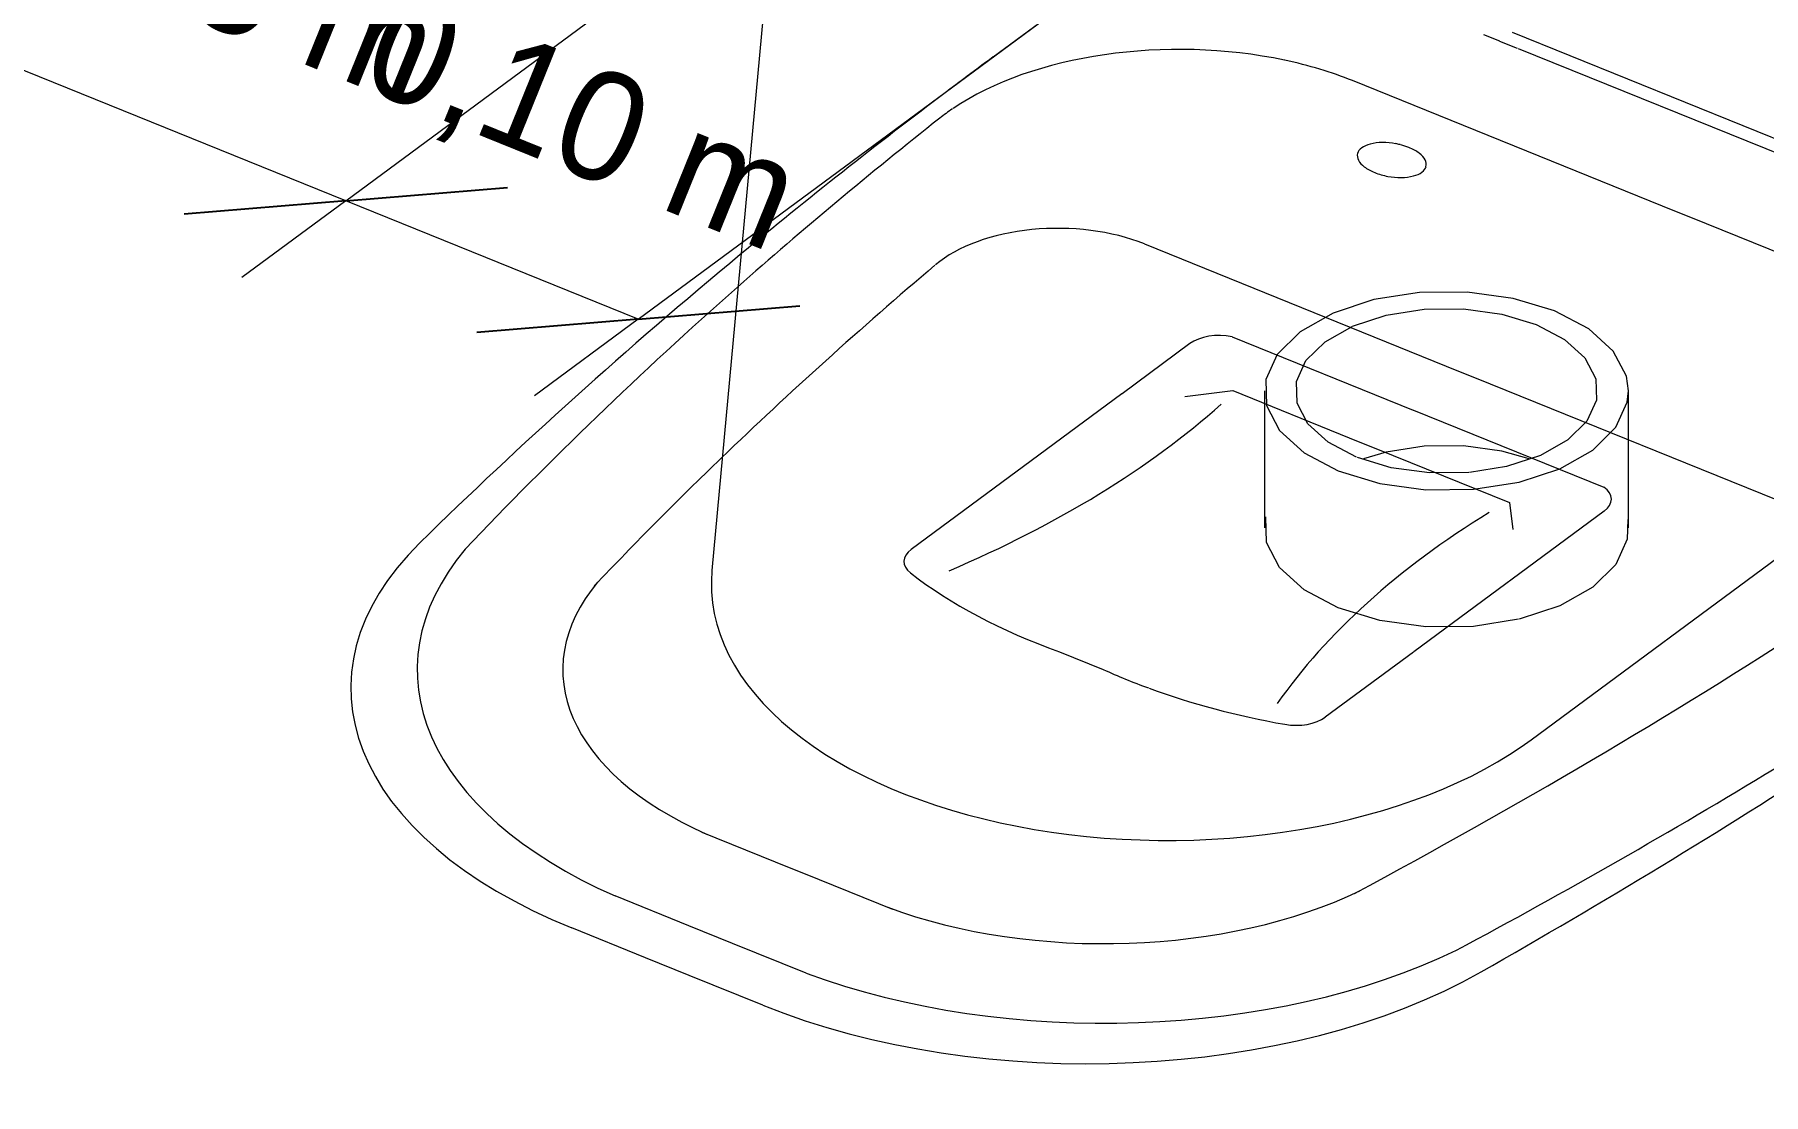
# Model space of a CAD drawing. Header units: metres. Extents: x 15 to 69.3, y -12.4 to 16.4.
# Drawn here: x 53.9914 to 54.4666, y 11.8688 to 12.1601 of the extents above; entities that cross this region are included whole.
import ezdxf

# ---------------------------------------------------------------- set-up
doc = ezdxf.new("R2010")
doc.units = ezdxf.units.M
doc.layers.add('1095_ARQ_BASE_dwg', color=7, linetype='Continuous', lineweight=5, true_color=0x767676)
for name, color, linetype, lineweight in [('A-ANNO-DIMS', 7, 'Continuous', 5), ('A-ANNO-DIMS-20', 7, 'Continuous', 5), ('A-WALL', 7, 'Continuous', 9), ('LAYOUT-WC_COZINHA', 7, 'Continuous', 5), ('P-PIPE', 7, 'Continuous', 5), ('P-SANR-FIXT', 7, 'Continuous', 5)]:
    doc.layers.add(name, color=color, linetype=linetype, lineweight=lineweight)
doc.styles.add('Century Gothic_1', font='GOTHIC.TTF', dxfattribs={"height": 0.03})
doc.dimstyles.new('Setores_1_5', dxfattribs={"dimscale": 0.3048, "dimtxt": 0.031325, "dimasz": 0.208333, "dimexe": 0.15748, "dimexo": 0.098425, "dimgap": 0.114829, "dimtad": 1, "dimrnd": 0.01, "dimzin": 0, "dimdsep": 46, "dimtxsty": 'Century Gothic_1', "dimblk1": 'OBLIQUE', "dimblk2": 'OBLIQUE', "dimsah": 1, "dimcen": 0.09, "dimazin": 0, "dimtfac": 1, "dimtdec": 4, "dimtix": 1, "dimtmove": 0, "dimatfit": 3, "dimfxl": 1, "dimtvp": 1, "dimtolj": 1, "dimtzin": 0, "dimarcsym": 2})

# ---------------------------------------------------------------- blocks, each defined once
blk = doc.blocks.new('UT_Bacia com caixa acoplada - UT_Bacia com caixa acoplada-3248018-3D_DT_01')
at = {"layer": 'P-SANR-FIXT'}
for p, q in [((0.36222, 12.17679), (0.34707, 12.01283)), ((0.57222, 11.96628), (0.81329, 12.14442))]:
    blk.add_line(p, q, dxfattribs=at)
blk.add_polyline3d([(0.34707, 12.01283, 0), (0.34691, 12.00987, 0), (0.34696, 12.00692, 0), (0.34723, 12.00396, 0), (0.34771, 12.00102, 0), (0.3484, 11.9981, 0), (0.34931, 11.99522, 0), (0.35042, 11.99236, 0), (0.35173, 11.98955, 0), (0.35324, 11.98678, 0), (0.35494, 11.98406, 0), (0.35683, 11.9814, 0), (0.3589, 11.97879, 0), (0.36114, 11.97624, 0), (0.36357, 11.97376, 0), (0.36615, 11.97134, 0), (0.36891, 11.96898, 0), (0.37182, 11.9667, 0), (0.37489, 11.9645, 0), (0.3781, 11.96236, 0), (0.38146, 11.96031, 0), (0.38496, 11.95833, 0), (0.38859, 11.95644, 0), (0.39235, 11.95463, 0), (0.39623, 11.95291, 0), (0.40023, 11.95128, 0), (0.40434, 11.94974, 0), (0.40855, 11.94829, 0), (0.41286, 11.94694, 0), (0.41726, 11.94568, 0), (0.42175, 11.94452, 0), (0.42631, 11.94347, 0), (0.43094, 11.94251, 0), (0.43564, 11.94165, 0), (0.44039, 11.9409, 0), (0.44519, 11.94026, 0), (0.45004, 11.93972, 0), (0.45491, 11.93928, 0), (0.45982, 11.93896, 0), (0.46474, 11.93874, 0), (0.46968, 11.93863, 0), (0.47462, 11.93862, 0), (0.47955, 11.93873, 0), (0.48448, 11.93894, 0), (0.48938, 11.93926, 0), (0.49426, 11.93969, 0), (0.49911, 11.94022, 0), (0.50391, 11.94086, 0), (0.50867, 11.9416, 0), (0.51337, 11.94245, 0), (0.518, 11.9434, 0), (0.52257, 11.94445, 0), (0.52706, 11.94561, 0), (0.53147, 11.94686, 0), (0.53578, 11.9482, 0), (0.54, 11.94965, 0), (0.54412, 11.95118, 0), (0.54812, 11.95281, 0), (0.55201, 11.95452, 0), (0.55578, 11.95632, 0), (0.55942, 11.95821, 0), (0.56293, 11.96018, 0), (0.5663, 11.96223, 0), (0.56952, 11.96436, 0), (0.57222, 11.96628, 0)], dxfattribs=at)
blk = doc.blocks.new('AN_ESG_Anel de vedação para VS - ESG_Anel de vedação para VS-3247885-3D_DT_01')
at = {"layer": 'P-PIPE', "color": 8, "true_color": 0x808080}
for p, q in [((0.51558, 12.07567), (0.52305, 12.07991)), ((0.58998, 12.06553), (0.59017, 12.05961)), ((0.49894, 12.06218), (0.49894, 12.04269)), ((0.59894, 12.04269), (0.59894, 12.06218)), ((0.50308, 12.05127), (0.50981, 12.04516)), ((0.50981, 12.04516), (0.5192, 12.0402)), ((0.55507, 12.03974), (0.54424, 12.03963))]:
    blk.add_line(p, q, dxfattribs=at)
at = {"layer": 'P-PIPE', "color": 254, "true_color": 0xcccccc}
for p, q in [((0.49894, 12.04269), (0.49894, 12.0245)), ((0.53235, 12.0453), (0.52614, 12.04346)), ((0.59894, 12.0245), (0.59894, 12.04269)), ((0.59546, 12.01448), (0.58913, 12.00824))]:
    blk.add_line(p, q, dxfattribs=at)
at = {"layer": 'P-PIPE', "color": 8, "true_color": 0x808080}
for points in [[(0.54155, 12.08921, 0), (0.529, 12.08725, 0), (0.51781, 12.08357, 0), (0.50874, 12.07844, 0)], [(0.59893, 12.06217, 0), (0.59839, 12.06622, 0), (0.59479, 12.07308, 0), (0.58807, 12.0792, 0), (0.57868, 12.08415, 0), (0.56726, 12.08761, 0), (0.5546, 12.08934, 0), (0.54155, 12.08921, 0)], [(0.5231, 12.07993, 0), (0.53239, 12.08299, 0), (0.5428, 12.08462, 0), (0.55363, 12.08472, 0), (0.56415, 12.08329, 0), (0.57362, 12.08042, 0), (0.58141, 12.0763, 0), (0.58699, 12.07122, 0), (0.58998, 12.06553, 0)], [(0.50874, 12.07844, 0), (0.50242, 12.0722, 0), (0.49926, 12.06527, 0), (0.49949, 12.05814, 0), (0.50308, 12.05127, 0)], [(0.52425, 12.04394, 0), (0.51646, 12.04805, 0), (0.51088, 12.05313, 0), (0.50789, 12.05882, 0), (0.5077, 12.06474, 0), (0.51032, 12.07049, 0), (0.51558, 12.07567, 0)], [(0.58913, 12.04592, 0), (0.59546, 12.05216, 0), (0.59862, 12.05908, 0), (0.59893, 12.06217, 0)], [(0.59017, 12.05961, 0), (0.58755, 12.05386, 0), (0.5823, 12.04868, 0)], [(0.5192, 12.0402, 0), (0.53061, 12.03674, 0), (0.54328, 12.03501, 0), (0.55633, 12.03514, 0), (0.56888, 12.03711, 0), (0.58006, 12.04078, 0), (0.58913, 12.04592, 0)], [(0.5823, 12.04868, 0), (0.57477, 12.04442, 0), (0.56549, 12.04137, 0), (0.55525, 12.03975, 0)], [(0.54424, 12.03963, 0), (0.53373, 12.04106, 0), (0.52446, 12.04385, 0)]]:
    blk.add_polyline3d(points, dxfattribs=at)
at = {"layer": 'P-PIPE', "color": 254, "true_color": 0xcccccc}
for points in [[(0.57169, 12.04347, 0), (0.56415, 12.04561, 0), (0.55363, 12.04704, 0), (0.5428, 12.04694, 0), (0.53239, 12.04531, 0)], [(0.56871, 11.99939, 0), (0.55633, 11.99746, 0), (0.54328, 11.99734, 0), (0.53061, 11.99906, 0), (0.5192, 12.00252, 0), (0.50981, 12.00748, 0), (0.50308, 12.0136, 0), (0.49949, 12.02046, 0), (0.49926, 12.02759, 0)], [(0.59875, 12.02686, 0), (0.59862, 12.0214, 0), (0.59546, 12.01448, 0)], [(0.58913, 12.00824, 0), (0.58006, 12.0031, 0), (0.56888, 11.99943, 0)]]:
    blk.add_polyline3d(points, dxfattribs=at)
blk = doc.blocks.new('1095_ARQ_BASE_dwg_A$C0A671FCF-3610871-3D_DT_01')
at = {"layer": 'LAYOUT-WC_COZINHA', "color": 254, "true_color": 0xd4d4d4}
for p, q in [((0.42434, 12.15395), (0.48966, 12.20222)), ((0.56363, 12.15826), (0.55917, 12.16006)), ((0.56849, 12.15629), (0.56365, 12.15825)), ((0.73608, 12.08849), (0.56871, 12.1562)), ((0.47845, 12.07518), (0.45979, 12.0614)), ((0.49002, 12.07705), (0.5398, 12.05691)), ((0.45972, 12.06134), (0.40179, 12.01854)), ((0.53988, 12.05688), (0.59218, 12.03572)), ((0.5923, 12.02913), (0.53999, 11.99047)), ((0.44257, 11.99047), (0.45463, 11.98559)), ((0.53988, 11.99039), (0.51564, 11.97248))]:
    blk.add_line(p, q, dxfattribs=at)
for points in [[(0.70564, 12.0736, 0), (0.62039, 12.10809, 0), (0.60834, 12.11296, 0), (0.52309, 12.14745, 0)], [(0.46592, 12.10256, 0), (0.54886, 12.06901, 0), (0.56091, 12.06413, 0), (0.64385, 12.03058, 0)], [(0.477, 12.0606, 0), (0.49022, 12.06226, 0), (0.5222, 12.04931, 0), (0.53426, 12.04444, 0), (0.56625, 12.0315, 0), (0.56721, 12.0241, 0)]]:
    blk.add_polyline3d(points, dxfattribs=at)
at = {"layer": 'LAYOUT-WC_COZINHA', "color": 253, "true_color": 0xaaaaaa}
for points in [[(0.34427, 11.94093, 0), (0.36447, 11.93276, 0), (0.37652, 11.92788, 0), (0.39672, 11.91971, 0)], [(0.37293, 11.90213, 0), (0.35273, 11.9103, 0), (0.34067, 11.91518, 0), (0.32048, 11.92335, 0)], [(0.36103, 11.89334, 0), (0.34084, 11.90151, 0), (0.32878, 11.90639, 0), (0.30858, 11.91455, 0)]]:
    blk.add_polyline3d(points, dxfattribs=at)
at = {"layer": 'LAYOUT-WC_COZINHA', "color": 254, "true_color": 0xd4d4d4}
for centre, major_axis, start_param, end_param in [((0.47551, 12.11229), (0.08, 0), 1.200971, 2.460504), ((2.24807, 11.41613), (2.26869, 0), 2.504569, 2.51065), ((0.47551, 12.11229), (0.08, 0), 0.933773, 1.199862), ((2.24807, 11.41613), (2.26869, 0), 2.510763, 2.513702), ((2.24807, 11.41613), (2.26869, 0), 2.513866, 2.55801), ((2.06845, 11.51048), (2.01622, 0), 2.536958, 2.587294), ((0.47551, 12.11229), (0.08, 0), 2.463708, 2.536958), ((0.53281, 12.12683), (0.00838, 0), 3.001596, 3.423217), ((0.53052, 12.127), (0.00607, 0), 2.504569, 3.001596), ((0.53052, 12.127), (0.00607, 0), 2.007543, 2.504569), ((0.5315, 12.12586), (0.00838, 0), 1.585922, 2.007543), ((0.53153, 12.12466), (0.01056, 0), 1.240111, 1.585922), ((0.5306, 12.12318), (0.01343, 0), 1.141584, 1.240111), ((0.5306, 12.12318), (0.01343, 0), 0.933773, 1.125638), ((0.5306, 12.12318), (0.01343, 0), 0.627436, 0.933773), ((0.53292, 12.1241), (0.01056, 0), 0.281624, 0.627436), ((0.53491, 12.12716), (0.01056, 0), 3.423217, 3.769028), ((0.53723, 12.12808), (0.01343, 0), 3.769028, 4.075366), ((0.53723, 12.12808), (0.01343, 0), 4.075366, 4.381703), ((0.53731, 12.12425), (0.00607, 0), 5.149136, 5.646162), ((0.53731, 12.12425), (0.00607, 0), 5.646162, 6.143188), ((0.53502, 12.12443), (0.00838, 0), 6.143188, 6.564809), ((0.5363, 12.1266), (0.01056, 0), 4.381703, 4.727515), ((0.53633, 12.1254), (0.00838, 0), 4.733836, 5.149136), ((0.44213, 12.08498), (0.04, 0), 0.933773, 2.567983), ((2.06845, 11.51048), (1.97622, 0), 2.568137, 2.625422), ((0.48649, 12.07193), (0.01, 0), 1.21008, 2.504569), ((0.22064, 12.14743), (0.31206, 0), 5.37349, 5.735265), ((0.58426, 12.03238), (0.01, 0), 5.646162, 6.940652), ((0.79403, 11.91545), (0.31206, 0), 2.415467, 2.777242), ((0.40983, 12.01529), (0.01, 0), 2.504569, 3.752095), ((0.52477, 12.05926), (0.15028, 0), 3.752095, 4.133626), ((0.5509, 12.04869), (0.15028, 0), 4.017105, 4.120203), ((0.5509, 12.04869), (0.15028, 0), 4.121885, 4.398637), ((0.5076, 11.97573), (0.01, 0), 4.398637, 5.646162)]:
    blk.add_ellipse(centre, major_axis=major_axis, ratio=0.546767, start_param=start_param, end_param=end_param, dxfattribs=at)
at = {"layer": 'LAYOUT-WC_COZINHA', "color": 253, "true_color": 0xaaaaaa}
for centre, major_axis, start_param, end_param in [((2.24807, 11.41613), (2.26869, 0), 2.55801, 2.632741), ((2.06845, 11.51048), (2.01622, 0), 2.587294, 2.662518), ((2.06845, 11.51048), (1.97622, 0), 2.625422, 2.662518), ((-1.07785, 12.76169), (2.26869, 0), 5.51799, 5.646162), ((0.39781, 11.98048), (0.15, 0), 2.632741, 4.075366), ((0.41207, 11.98552), (0.14601, 0), 2.713787, 4.034354), ((0.41207, 11.98552), (0.10601, 0), 2.713787, 4.034354), ((-0.8603, 12.69536), (2.01622, 0), 5.488213, 5.613773), ((-0.8603, 12.69536), (1.97622, 0), 5.488213, 5.582748), ((0.45489, 11.9682), (0.10601, 0), 4.116377, 5.436945), ((0.45489, 11.9682), (0.14601, 0), 4.116377, 5.436945), ((0.45025, 11.95927), (0.15, 0), 4.075366, 5.51799)]:
    blk.add_ellipse(centre, major_axis=major_axis, ratio=0.546767, start_param=start_param, end_param=end_param, dxfattribs=at)
blk = doc.blocks.new('1095_ARQ_BASE_dwg-3608001-3D_DT_01')
blk.add_blockref('1095_ARQ_BASE_dwg_A$C0A671FCF-3610871-3D_DT_01', (0, 0))
blk = doc.blocks.new('DIMBLOCK63-3D_DT_01')
at = {"layer": 'A-ANNO-DIMS-20'}
for p, q in [((53.95866, 12.16226), (54.20054, 12.34099)), ((54.07694, 12.11441), (54.31881, 12.29314)), ((53.95866, 12.16226), (53.93011, 12.14116)), ((54.07694, 12.11441), (53.95866, 12.16226)), ((54.07694, 12.11441), (54.04839, 12.09331))]:
    blk.add_line(p, q, dxfattribs=at)
at = {"layer": 'A-ANNO-DIMS-20', "lineweight": 25}
for p, q in [((53.95866, 12.16226), (54.00307, 12.16589)), ((53.95866, 12.16226), (53.91426, 12.15863)), ((54.07694, 12.11441), (54.12135, 12.11804)), ((54.07694, 12.11441), (54.03253, 12.11078))]:
    blk.add_line(p, q, dxfattribs=at)
at = {"layer": 'A-ANNO-DIMS-20', "color": 0, "insert": (53.99174, 12.21417), "char_height": 0.03, "width": 0.1587136, "attachment_point": 1, "rotation": 337.9733, "line_spacing_factor": 0.984502, "style": 'Century Gothic_1'}
blk.add_mtext('0,15 m', dxfattribs=at)
blk = doc.blocks.new('_Oblique')
at = {"color": 0, "linetype": 'ByBlock', "lineweight": -2}
blk.add_line((-0.5, -0.5), (0.5, 0.5), dxfattribs=at)
blk = doc.blocks.new('DIMBLOCK64-3D_DT_01')
at = {"layer": 'A-ANNO-DIMS-20'}
for p, q in [((53.95866, 12.16226), (54.20054, 12.34099)), ((53.83808, 12.21104), (53.97081, 12.30912)), ((53.83808, 12.21104), (53.80953, 12.18995)), ((53.95866, 12.16226), (53.83808, 12.21104)), ((53.95866, 12.16226), (53.93011, 12.14116))]:
    blk.add_line(p, q, dxfattribs=at)
at = {"layer": 'A-ANNO-DIMS-20', "lineweight": 25}
for p, q in [((53.83808, 12.21104), (53.88249, 12.21467)), ((53.83808, 12.21104), (53.79367, 12.20741)), ((53.95866, 12.16226), (54.00307, 12.16589)), ((53.95866, 12.16226), (53.91426, 12.15863))]:
    blk.add_line(p, q, dxfattribs=at)
at = {"layer": 'A-ANNO-DIMS-20', "color": 0, "insert": (53.87231, 12.26248), "char_height": 0.03, "width": 0.1587136, "attachment_point": 1, "rotation": 337.9733, "line_spacing_factor": 0.984502, "style": 'Century Gothic_1'}
blk.add_mtext('0,15 m', dxfattribs=at)
blk = doc.blocks.new('DIMBLOCK65-3D_DT_01')
at = {"layer": 'A-ANNO-DIMS-20'}
for p, q in [((54.07694, 12.11441), (54.31881, 12.29314)), ((54.15733, 12.08189), (54.37927, 12.24589)), ((54.07694, 12.11441), (54.04839, 12.09331)), ((54.15733, 12.08189), (54.07694, 12.11441)), ((54.15733, 12.08189), (54.12878, 12.06079))]:
    blk.add_line(p, q, dxfattribs=at)
at = {"layer": 'A-ANNO-DIMS-20', "lineweight": 25}
for p, q in [((54.07694, 12.11441), (54.12135, 12.11804)), ((54.07694, 12.11441), (54.03253, 12.11078)), ((54.15733, 12.08189), (54.20173, 12.08552)), ((54.15733, 12.08189), (54.11292, 12.07826))]:
    blk.add_line(p, q, dxfattribs=at)
at = {"layer": 'A-ANNO-DIMS-20', "color": 0, "insert": (54.09107, 12.17398), "char_height": 0.03, "width": 0.1587136, "attachment_point": 1, "rotation": 337.9733, "line_spacing_factor": 0.984502, "style": 'Century Gothic_1'}
blk.add_mtext('0,10 m', dxfattribs=at)
blk = doc.blocks.new('DIMBLOCK66-3D_DT_01')
at = {"layer": 'A-ANNO-DIMS-20'}
for p, q in [((54.76186, 12.53016), (54.34084, 12.70049)), ((54.76186, 12.53016), (54.76186, 12.11152)), ((54.76186, 12.53016), (54.80044, 12.51455)), ((54.76186, 12.11152), (54.72327, 12.12713)), ((54.76186, 12.11152), (54.77384, 12.10667))]:
    blk.add_line(p, q, dxfattribs=at)
at = {"layer": 'A-ANNO-DIMS-20', "lineweight": 25}
for p, q in [((54.76186, 12.53016), (54.73634, 12.56707)), ((54.76186, 12.53016), (54.78738, 12.49325)), ((54.76186, 12.11152), (54.73634, 12.14843)), ((54.76186, 12.11152), (54.78738, 12.07461))]:
    blk.add_line(p, q, dxfattribs=at)
at = {"layer": 'A-ANNO-DIMS-20', "color": 0, "insert": (54.69527, 12.26609), "char_height": 0.03, "width": 0.1587136, "attachment_point": 1, "rotation": 90, "line_spacing_factor": 0.984502, "style": 'Century Gothic_1'}
blk.add_mtext('0,50 m', dxfattribs=at)
blk = doc.blocks.new('DIMBLOCK67-3D_DT_01')
at = {"layer": 'A-ANNO-DIMS-20'}
for p, q in [((54.82408, 13.59345), (54.23503, 13.83177)), ((54.82408, 13.59345), (54.82408, 12.08634)), ((54.82408, 13.59345), (54.86267, 13.57784)), ((54.82408, 12.08634), (54.7855, 12.10195)), ((54.82408, 12.08634), (54.83606, 12.0815))]:
    blk.add_line(p, q, dxfattribs=at)
at = {"layer": 'A-ANNO-DIMS-20', "lineweight": 25}
for p, q in [((54.82408, 13.59345), (54.79856, 13.63036)), ((54.82408, 13.59345), (54.84961, 13.55655)), ((54.82408, 12.08634), (54.79856, 12.12325)), ((54.82408, 12.08634), (54.84961, 12.04943))]:
    blk.add_line(p, q, dxfattribs=at)
at = {"layer": 'A-ANNO-DIMS-20', "color": 0, "insert": (54.7575, 12.78515), "char_height": 0.03, "width": 0.1587136, "attachment_point": 1, "rotation": 90, "line_spacing_factor": 0.984502, "style": 'Century Gothic_1'}
blk.add_mtext('1,80 m', dxfattribs=at)

msp = doc.modelspace()

# ---------------------------------------------------------------- linework, layer by layer
at = {"layer": 'A-WALL', "color": 254, "true_color": 0xcccccc}
msp.add_line((54.56994, 12.09095), (54.39756, 12.16069), dxfattribs=at)

# ---------------------------------------------------------------- block references
at = {"layer": '1095_ARQ_BASE_dwg', "color": 253, "true_color": 0xaaaaaa}
msp.add_blockref('1095_ARQ_BASE_dwg-3608001-3D_DT_01', (53.83051, 0), dxfattribs=at)
at = {"layer": 'P-PIPE', "color": 8, "true_color": 0x808080}
msp.add_blockref('AN_ESG_Anel de vedação para VS - ESG_Anel de vedação para VS-3247885-3D_DT_01', (53.83051, 0), dxfattribs=at)
at = {"layer": 'P-SANR-FIXT', "color": 9, "true_color": 0xbfbfbf}
msp.add_blockref('UT_Bacia com caixa acoplada - UT_Bacia com caixa acoplada-3248018-3D_DT_01', (53.83051, 0), dxfattribs=at)

# ---------------------------------------------------------------- dimensions: what is measured, and where the dimension line sits
at = {"layer": 'A-ANNO-DIMS'}
for base, p1, p2, angle, override, picture, middle in [((54.82408, 12.07174), (54.21091, 13.84152), (54.86018, 12.07174), 90, {"dimpost": '<>', "dimfxl": 1.885122}, 'DIMBLOCK67-3D_DT_01', (54.77371, 12.95663)), ((54.76186, 12.09691), (54.31673, 12.71024), (54.79795, 12.09691), 90, {"dimpost": '<>', "dimfxl": 0.779584}, 'DIMBLOCK66-3D_DT_01', (54.7111, 12.40358)), ((53.92879, 12.17434), (54.21838, 12.35418), (53.98865, 12.32231), 337.9733, {"dimpost": '<>', "dimfxl": 0.231927}, 'DIMBLOCK64-3D_DT_01', (54.04099, 12.1837)), ((54.11513, 12.09896), (54.33665, 12.30633), (54.21838, 12.35418), 337.9733, {"dimpost": '<>', "dimfxl": 0.127588}, 'DIMBLOCK63-3D_DT_01', (54.1933, 12.12208)), ((54.2334, 12.05111), (54.39712, 12.25908), (54.33665, 12.30633), 337.9733, {"dimpost": '<>', "dimfxl": 0.076732}, 'DIMBLOCK65-3D_DT_01', (54.28663, 12.08433))]:
    dim = msp.add_linear_dim(base=base, p1=p1, p2=p2, angle=angle, dimstyle='Setores_1_5', override=override, dxfattribs=at)
    dim.commit()
    dim.dimension.update_dxf_attribs({"geometry": picture, "text_midpoint": middle})

doc.saveas('drawing.dxf')
